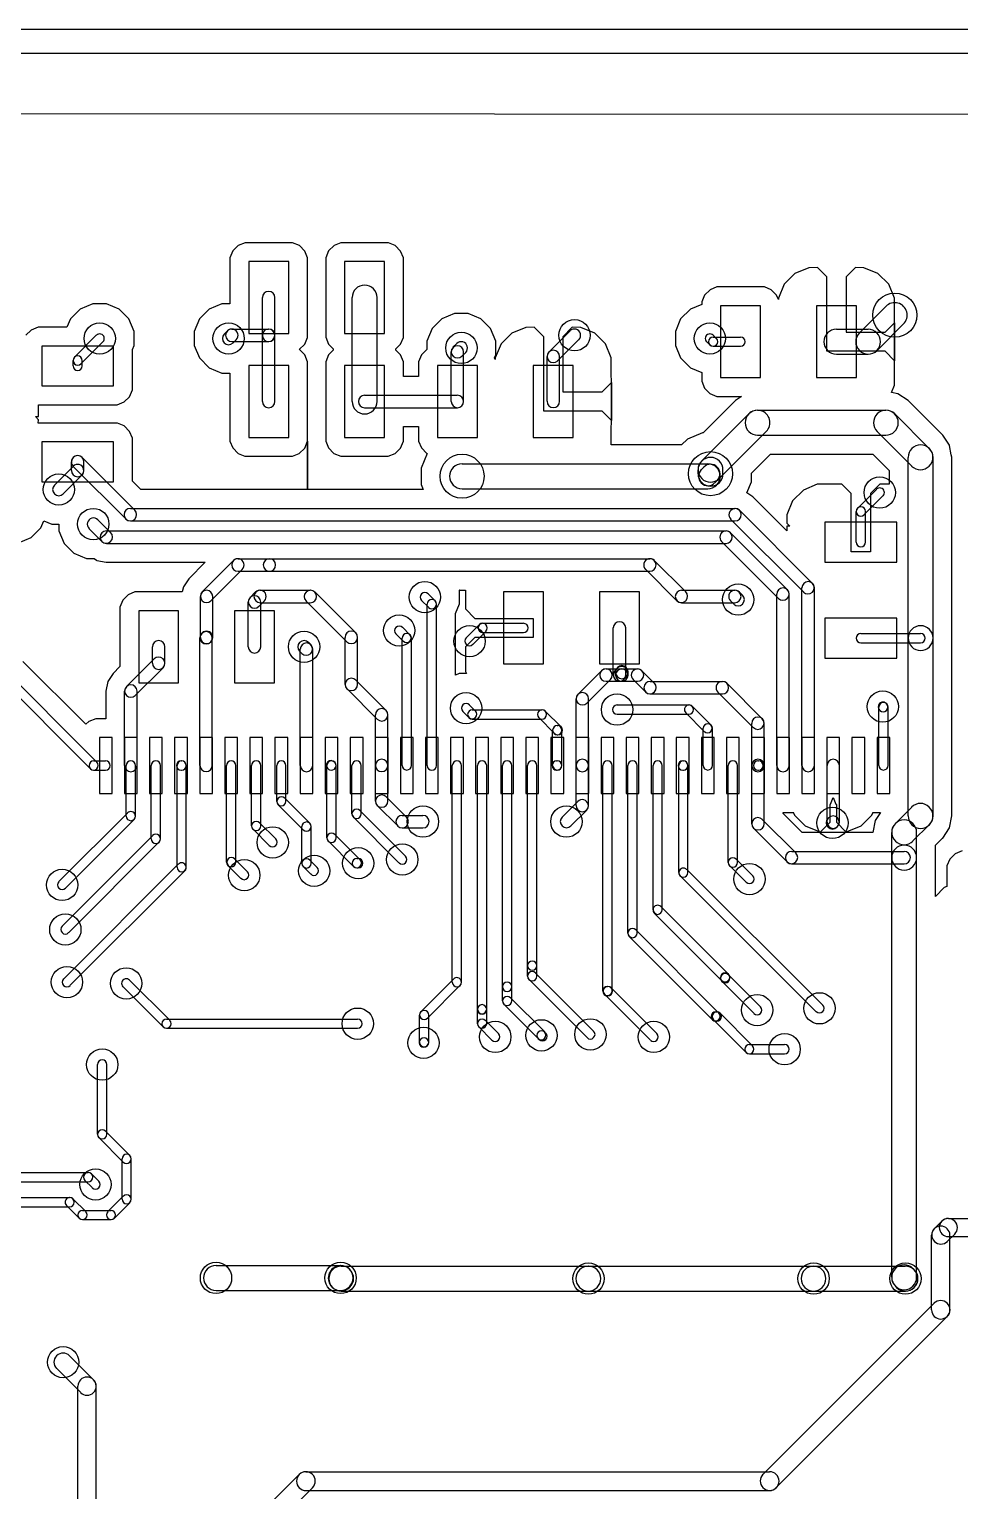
# Model space of a CAD drawing. Extents: x 32880 to 68030, y 27285 to 49782.
# Drawn here: x 51882 to 57706, y 40638 to 49782 of the extents above; entities that cross this region are included whole.
import ezdxf

# ---------------------------------------------------------------- set-up
doc = ezdxf.new("R2010")
doc.units = 0
doc.layers.add('BLACK', color=1, linetype='CONTINUOUS')

msp = doc.modelspace()

# ---------------------------------------------------------------- linework, layer by layer
at = {"layer": 'BLACK'}
for p, q in [((34455, 49782), (66455, 49782)), ((34455, 49632), (66455, 49632)), ((34737, 49265), (66216, 49246)), ((34737, 49265), (66216, 49246)), ((53156, 48395), (53138, 48352)), ((53156, 48395), (53138, 48352)), ((53190, 48428), (53156, 48395)), ((53190, 48428), (53156, 48395)), ((53233, 48446), (53190, 48428)), ((53233, 48446), (53190, 48428)), ((53483, 48446), (53233, 48446)), ((53483, 48446), (53233, 48446)), ((53530, 48446), (53483, 48446)), ((53530, 48446), (53483, 48446)), ((53573, 48428), (53530, 48446)), ((53573, 48428), (53530, 48446)), ((53606, 48394), (53573, 48428)), ((53606, 48394), (53573, 48428)), ((53624, 48351), (53606, 48394)), ((53624, 48351), (53606, 48394)), ((53756, 48395), (53738, 48352)), ((53756, 48395), (53738, 48352)), ((53790, 48428), (53756, 48395)), ((53790, 48428), (53756, 48395)), ((53833, 48446), (53790, 48428)), ((53833, 48446), (53790, 48428)), ((54083, 48446), (53833, 48446)), ((54083, 48446), (53833, 48446)), ((54130, 48446), (54083, 48446)), ((54130, 48446), (54083, 48446)), ((54173, 48428), (54130, 48446)), ((54173, 48428), (54130, 48446)), ((54206, 48394), (54173, 48428)), ((54206, 48394), (54173, 48428)), ((54224, 48351), (54206, 48394)), ((54224, 48351), (54206, 48394)), ((53138, 48352), (53138, 48305)), ((53138, 48352), (53138, 48305)), ((53138, 48305), (53138, 48063)), ((53138, 48305), (53138, 48063)), ((53506, 48328), (53256, 48328)), ((53256, 48328), (53256, 47878)), ((53506, 47878), (53506, 48328)), ((53624, 47901), (53624, 48351)), ((53624, 47901), (53624, 48351)), ((53738, 48352), (53738, 48305)), ((53738, 48352), (53738, 48305)), ((53738, 48305), (53738, 47855)), ((53738, 48305), (53738, 47855)), ((54106, 48328), (53856, 48328)), ((53856, 48328), (53856, 47878)), ((54106, 47878), (54106, 48328)), ((54224, 47901), (54224, 48351)), ((54224, 47901), (54224, 48351)), ((56762, 48290), (56674, 48254)), ((56762, 48290), (56674, 48254)), ((56815, 48291), (56762, 48290)), ((56815, 48291), (56762, 48290)), ((56874, 48232), (56815, 48291)), ((56874, 48232), (56815, 48291)), ((57053, 48291), (56994, 48232)), ((57053, 48291), (56994, 48232)), ((57106, 48290), (57053, 48291)), ((57106, 48290), (57053, 48291)), ((57194, 48254), (57106, 48290)), ((57194, 48254), (57106, 48290)), ((56674, 48254), (56607, 48187)), ((56674, 48254), (56607, 48187)), ((56874, 47927), (56874, 48232)), ((56874, 47927), (56874, 48232)), ((56994, 48232), (56994, 47887)), ((56994, 48232), (56994, 47887)), ((57261, 48187), (57194, 48254)), ((57261, 48187), (57194, 48254)), ((53342, 47867), (53342, 48103)), ((53420, 47867), (53420, 48103)), ((53903, 47453), (53903, 48103)), ((54059, 47453), (54059, 48103)), ((56109, 48119), (56091, 48076)), ((56109, 48119), (56091, 48076)), ((56143, 48152), (56109, 48119)), ((56143, 48152), (56109, 48119)), ((56186, 48170), (56143, 48152)), ((56186, 48170), (56143, 48152)), ((56436, 48170), (56186, 48170)), ((56436, 48170), (56186, 48170)), ((56483, 48170), (56436, 48170)), ((56483, 48170), (56436, 48170)), ((56526, 48152), (56483, 48170)), ((56526, 48152), (56483, 48170)), ((56559, 48118), (56526, 48152)), ((56559, 48118), (56526, 48152)), ((56571, 48090), (56559, 48118)), ((56571, 48090), (56559, 48118)), ((56607, 48187), (56571, 48100)), ((56607, 48187), (56571, 48100)), ((57297, 48100), (57261, 48187)), ((57297, 48100), (57261, 48187)), ((52201, 48030), (52140, 47969)), ((52201, 48030), (52140, 47969)), ((52280, 48063), (52201, 48030)), ((52280, 48063), (52201, 48030)), ((52366, 48063), (52280, 48063)), ((52366, 48063), (52280, 48063)), ((52445, 48030), (52366, 48063)), ((52445, 48030), (52366, 48063)), ((52506, 47969), (52445, 48030)), ((52506, 47969), (52445, 48030)), ((53008, 48030), (52947, 47969)), ((53008, 48030), (52947, 47969)), ((53087, 48063), (53008, 48030)), ((53087, 48063), (53008, 48030)), ((53138, 48063), (53087, 48063)), ((53138, 48063), (53087, 48063)), ((56020, 48030), (55959, 47969)), ((56020, 48030), (55959, 47969)), ((56091, 48060), (56020, 48030)), ((56091, 48060), (56020, 48030)), ((56091, 48076), (56091, 48060)), ((56091, 48076), (56091, 48060)), ((56209, 48052), (56209, 47602)), ((56459, 48052), (56209, 48052)), ((56459, 47602), (56459, 48052)), ((56571, 48100), (56571, 48090)), ((56571, 48100), (56571, 48090)), ((56809, 48052), (56809, 47602)), ((57059, 48052), (56809, 48052)), ((57059, 47602), (57059, 48052)), ((57078, 47882), (57244, 48048)), ((57297, 48005), (57297, 48100)), ((57297, 48005), (57297, 48100)), ((51937, 47918), (51894, 47900)), ((51937, 47918), (51894, 47900)), ((52118, 47918), (51937, 47918)), ((52118, 47918), (51937, 47918)), ((52140, 47969), (52118, 47918)), ((52140, 47969), (52118, 47918)), ((52539, 47890), (52506, 47969)), ((52539, 47890), (52506, 47969)), ((52947, 47969), (52914, 47890)), ((52947, 47969), (52914, 47890)), ((54465, 47971), (54404, 47910)), ((54465, 47971), (54404, 47910)), ((54544, 48004), (54465, 47971)), ((54544, 48004), (54465, 47971)), ((54630, 48004), (54544, 48004)), ((54630, 48004), (54544, 48004)), ((54709, 47971), (54630, 48004)), ((54709, 47971), (54630, 48004)), ((54770, 47910), (54709, 47971)), ((54770, 47910), (54709, 47971)), ((55959, 47969), (55926, 47890)), ((55959, 47969), (55926, 47890)), ((56874, 47887), (56874, 47927)), ((56874, 47887), (56874, 47927)), ((57188, 47772), (57354, 47938)), ((57239, 47887), (57298, 47946)), ((57239, 47887), (57298, 47946)), ((57298, 47946), (57297, 48005)), ((57298, 47946), (57297, 48005)), ((57298, 47708), (57298, 47946)), ((57298, 47946), (57298, 47708)), ((57298, 47708), (57298, 47946)), ((57298, 47946), (57298, 47708)), ((51894, 47900), (51860, 47867)), ((51894, 47900), (51860, 47867)), ((52165, 47730), (52302, 47867)), ((52206, 47689), (52343, 47826)), ((52539, 47804), (52539, 47890)), ((52539, 47804), (52539, 47890)), ((52914, 47890), (52914, 47804)), ((52914, 47890), (52914, 47804)), ((53103, 47875), (53122, 47894)), ((53150, 47906), (53380, 47906)), ((53150, 47828), (53380, 47828)), ((53158, 47820), (53177, 47839)), ((53256, 47878), (53506, 47878)), ((53342, 47453), (53342, 47867)), ((53420, 47453), (53420, 47867)), ((53606, 47811), (53624, 47854)), ((53606, 47811), (53624, 47854)), ((53624, 47854), (53624, 47901)), ((53624, 47854), (53624, 47901)), ((53738, 47855), (53756, 47812)), ((53738, 47855), (53756, 47812)), ((53856, 47878), (54106, 47878)), ((54206, 47811), (54224, 47854)), ((54206, 47811), (54224, 47854)), ((54224, 47854), (54224, 47901)), ((54224, 47854), (54224, 47901)), ((54404, 47910), (54371, 47831)), ((54404, 47910), (54371, 47831)), ((54371, 47831), (54371, 47778)), ((54371, 47831), (54371, 47778)), ((54803, 47831), (54770, 47910)), ((54803, 47831), (54770, 47910)), ((54803, 47745), (54803, 47831)), ((54803, 47745), (54803, 47831)), ((54902, 47880), (54835, 47813)), ((54902, 47880), (54835, 47813)), ((54990, 47916), (54902, 47880)), ((54990, 47916), (54902, 47880)), ((55043, 47917), (54990, 47916)), ((55043, 47917), (54990, 47916)), ((55102, 47858), (55043, 47917)), ((55102, 47858), (55043, 47917)), ((55102, 47553), (55102, 47858)), ((55102, 47553), (55102, 47858)), ((55134, 47762), (55267, 47895)), ((55189, 47707), (55322, 47840)), ((55281, 47917), (55222, 47858)), ((55281, 47917), (55222, 47858)), ((55222, 47858), (55222, 47513)), ((55222, 47858), (55222, 47513)), ((55334, 47916), (55281, 47917)), ((55334, 47916), (55281, 47917)), ((55422, 47880), (55334, 47916)), ((55422, 47880), (55334, 47916)), ((55489, 47813), (55422, 47880)), ((55489, 47813), (55422, 47880)), ((55926, 47890), (55926, 47804)), ((55926, 47890), (55926, 47804)), ((56141, 47807), (56122, 47826)), ((56162, 47856), (56334, 47856)), ((56182, 47848), (56163, 47867)), ((56874, 47767), (56874, 47887)), ((56874, 47767), (56874, 47887)), ((56934, 47905), (57132, 47905)), ((56994, 47887), (57239, 47887)), ((56994, 47887), (57239, 47887)), ((52410, 47800), (51960, 47800)), ((51960, 47800), (51960, 47550)), ((52410, 47550), (52410, 47800)), ((52528, 47778), (52539, 47804)), ((52528, 47778), (52539, 47804)), ((52528, 47573), (52528, 47778)), ((52528, 47573), (52528, 47778)), ((52914, 47804), (52947, 47725)), ((52914, 47804), (52947, 47725)), ((53572, 47779), (53606, 47811)), ((53572, 47779), (53606, 47811)), ((53573, 47778), (53572, 47779)), ((53573, 47778), (53572, 47779)), ((53606, 47744), (53573, 47778)), ((53606, 47744), (53573, 47778)), ((53624, 47701), (53606, 47744)), ((53624, 47701), (53606, 47744)), ((53756, 47745), (53738, 47702)), ((53756, 47745), (53738, 47702)), ((53756, 47812), (53785, 47783)), ((53756, 47812), (53785, 47783)), ((53785, 47774), (53756, 47745)), ((53785, 47774), (53756, 47745)), ((53785, 47783), (53785, 47774)), ((53785, 47783), (53785, 47774)), ((54177, 47783), (54206, 47811)), ((54177, 47783), (54206, 47811)), ((54177, 47774), (54177, 47783)), ((54177, 47774), (54177, 47783)), ((54206, 47744), (54177, 47774)), ((54206, 47744), (54177, 47774)), ((54224, 47701), (54206, 47744)), ((54224, 47701), (54206, 47744)), ((54337, 47745), (54319, 47702)), ((54337, 47745), (54319, 47702)), ((54371, 47778), (54337, 47745)), ((54371, 47778), (54337, 47745)), ((54523, 47453), (54523, 47763)), ((54534, 47792), (54558, 47816)), ((54590, 47736), (54614, 47760)), ((54601, 47453), (54601, 47763)), ((54794, 47726), (54803, 47745)), ((54794, 47726), (54803, 47745)), ((54835, 47813), (54799, 47726)), ((54835, 47813), (54799, 47726)), ((55525, 47726), (55489, 47813)), ((55525, 47726), (55489, 47813)), ((55926, 47804), (55959, 47725)), ((55926, 47804), (55959, 47725)), ((56162, 47798), (56334, 47798)), ((56994, 47767), (56874, 47767)), ((56994, 47767), (56874, 47767)), ((56934, 47749), (57132, 47749)), ((57034, 47767), (56994, 47767)), ((57034, 47767), (56994, 47767)), ((57239, 47767), (57034, 47767)), ((57239, 47767), (57034, 47767)), ((57298, 47708), (57239, 47767)), ((57298, 47708), (57239, 47767)), ((52156, 47675), (52156, 47709)), ((52214, 47675), (52214, 47709)), ((52947, 47725), (53008, 47664)), ((52947, 47725), (53008, 47664)), ((53008, 47664), (53087, 47631)), ((53008, 47664), (53087, 47631)), ((53506, 47678), (53256, 47678)), ((53256, 47678), (53256, 47228)), ((53506, 47228), (53506, 47678)), ((53624, 47251), (53624, 47701)), ((53624, 47251), (53624, 47701)), ((53738, 47702), (53738, 47655)), ((53738, 47702), (53738, 47655)), ((53738, 47655), (53738, 47205)), ((53738, 47655), (53738, 47205)), ((54106, 47678), (53856, 47678)), ((53856, 47678), (53856, 47228)), ((54106, 47228), (54106, 47678)), ((54224, 47610), (54224, 47701)), ((54224, 47610), (54224, 47701)), ((54319, 47702), (54319, 47655)), ((54319, 47702), (54319, 47655)), ((54319, 47655), (54319, 47610)), ((54319, 47655), (54319, 47610)), ((54437, 47678), (54437, 47228)), ((54687, 47678), (54437, 47678)), ((54687, 47228), (54687, 47678)), ((54799, 47716), (54794, 47726)), ((54799, 47716), (54794, 47726)), ((54799, 47726), (54799, 47716)), ((54799, 47726), (54799, 47716)), ((55037, 47678), (55037, 47228)), ((55287, 47678), (55037, 47678)), ((55123, 47454), (55123, 47734)), ((55201, 47454), (55201, 47734)), ((55287, 47228), (55287, 47678)), ((55525, 47631), (55525, 47726)), ((55525, 47631), (55525, 47726)), ((55959, 47725), (56020, 47664)), ((55959, 47725), (56020, 47664)), ((56020, 47664), (56091, 47635)), ((56020, 47664), (56091, 47635)), ((57297, 47649), (57298, 47708)), ((57297, 47649), (57298, 47708)), ((57297, 47554), (57297, 47649)), ((57297, 47554), (57297, 47649)), ((52528, 47526), (52528, 47573)), ((52528, 47526), (52528, 47573)), ((53087, 47631), (53138, 47631)), ((53087, 47631), (53138, 47631)), ((53138, 47631), (53138, 47205)), ((53138, 47631), (53138, 47205)), ((54319, 47610), (54224, 47610)), ((54319, 47610), (54224, 47610)), ((55102, 47513), (55102, 47553)), ((55102, 47513), (55102, 47553)), ((55467, 47513), (55526, 47572)), ((55467, 47513), (55526, 47572)), ((55526, 47572), (55525, 47631)), ((55526, 47572), (55525, 47631)), ((55526, 47334), (55526, 47572)), ((55526, 47572), (55526, 47334)), ((55526, 47334), (55526, 47572)), ((55526, 47572), (55526, 47334)), ((56091, 47635), (56091, 47579)), ((56091, 47635), (56091, 47579)), ((56091, 47579), (56109, 47536)), ((56091, 47579), (56109, 47536)), ((56209, 47602), (56459, 47602)), ((56809, 47602), (57059, 47602)), ((57278, 47510), (57297, 47554)), ((57278, 47510), (57297, 47554)), ((51960, 47550), (52410, 47550)), ((52476, 47450), (52510, 47483)), ((52476, 47450), (52510, 47483)), ((52510, 47483), (52528, 47526)), ((52510, 47483), (52528, 47526)), ((53981, 47492), (54561, 47492)), ((55102, 47393), (55102, 47513)), ((55102, 47393), (55102, 47513)), ((55222, 47513), (55467, 47513)), ((55222, 47513), (55467, 47513)), ((56109, 47536), (56142, 47502)), ((56109, 47536), (56142, 47502)), ((56142, 47502), (56185, 47484)), ((56142, 47502), (56185, 47484)), ((56185, 47484), (56232, 47484)), ((56185, 47484), (56232, 47484)), ((56232, 47484), (56340, 47484)), ((56232, 47484), (56340, 47484)), ((56340, 47484), (56302, 47459)), ((56340, 47484), (56302, 47459)), ((57319, 47501), (57278, 47510)), ((57319, 47501), (57278, 47510)), ((57383, 47459), (57319, 47501)), ((57383, 47459), (57319, 47501)), ((51940, 47358), (51940, 47432)), ((51940, 47432), (51983, 47432)), ((51940, 47358), (51940, 47432)), ((51940, 47432), (51983, 47432)), ((51983, 47432), (52433, 47432)), ((51983, 47432), (52433, 47432)), ((52433, 47432), (52476, 47450)), ((52433, 47432), (52476, 47450)), ((53981, 47414), (54561, 47414)), ((55222, 47393), (55102, 47393)), ((55222, 47393), (55102, 47393)), ((55262, 47393), (55222, 47393)), ((55262, 47393), (55222, 47393)), ((55467, 47393), (55262, 47393)), ((55467, 47393), (55262, 47393)), ((55526, 47334), (55467, 47393)), ((55526, 47334), (55467, 47393)), ((56091, 47081), (56385, 47375)), ((56300, 47457), (56100, 47257)), ((56300, 47457), (56100, 47257)), ((56302, 47459), (56300, 47457)), ((56302, 47459), (56300, 47457)), ((56441, 47398), (57243, 47398)), ((57299, 47375), (57515, 47159)), ((57597, 47244), (57383, 47459)), ((57597, 47244), (57383, 47459)), ((51940, 47339), (51921, 47358)), ((51921, 47358), (51940, 47358)), ((51940, 47339), (51921, 47358)), ((51921, 47358), (51940, 47358)), ((51939, 47318), (51940, 47339)), ((51939, 47318), (51940, 47339)), ((52387, 47318), (51939, 47318)), ((52387, 47318), (51939, 47318)), ((52434, 47318), (52387, 47318)), ((52434, 47318), (52387, 47318)), ((52477, 47300), (52434, 47318)), ((52477, 47300), (52434, 47318)), ((52510, 47266), (52477, 47300)), ((52510, 47266), (52477, 47300)), ((54224, 47251), (54224, 47296)), ((54224, 47296), (54319, 47296)), ((54224, 47251), (54224, 47296)), ((54224, 47296), (54319, 47296)), ((54319, 47296), (54319, 47205)), ((54319, 47296), (54319, 47205)), ((55525, 47275), (55526, 47334)), ((55525, 47275), (55526, 47334)), ((52410, 47200), (51960, 47200)), ((51960, 47200), (51960, 46950)), ((52410, 46950), (52410, 47200)), ((52528, 47223), (52510, 47266)), ((52528, 47223), (52510, 47266)), ((52528, 46973), (52528, 47223)), ((52528, 46973), (52528, 47223)), ((53138, 47205), (53156, 47162)), ((53138, 47205), (53156, 47162)), ((53256, 47228), (53506, 47228)), ((53606, 47161), (53624, 47204)), ((53606, 47161), (53624, 47204)), ((53624, 47204), (53624, 47251)), ((53624, 47204), (53624, 47251)), ((53624, 46902), (53624, 47204)), ((53624, 47204), (53624, 46902)), ((53624, 46902), (53624, 47204)), ((53624, 47204), (53624, 46902)), ((53738, 47205), (53756, 47162)), ((53738, 47205), (53756, 47162)), ((53856, 47228), (54106, 47228)), ((54206, 47161), (54224, 47204)), ((54206, 47161), (54224, 47204)), ((54224, 47204), (54224, 47251)), ((54224, 47204), (54224, 47251)), ((54319, 47205), (54337, 47162)), ((54319, 47205), (54337, 47162)), ((54437, 47228), (54687, 47228)), ((55037, 47228), (55287, 47228)), ((55525, 47181), (55525, 47275)), ((55525, 47181), (55525, 47275)), ((56001, 47218), (55964, 47181)), ((56001, 47218), (55964, 47181)), ((56095, 47257), (56001, 47218)), ((56095, 47257), (56001, 47218)), ((56100, 47257), (56095, 47257)), ((56100, 47257), (56095, 47257)), ((56201, 46971), (56495, 47265)), ((56441, 47242), (57243, 47242)), ((57189, 47265), (57405, 47049)), ((57600, 47242), (57597, 47244)), ((57600, 47242), (57597, 47244)), ((57641, 47179), (57600, 47242)), ((57641, 47179), (57600, 47242)), ((52542, 46773), (52213, 47102)), ((53156, 47162), (53189, 47128)), ((53156, 47162), (53189, 47128)), ((53189, 47128), (53232, 47110)), ((53189, 47128), (53232, 47110)), ((53232, 47110), (53279, 47110)), ((53232, 47110), (53279, 47110)), ((53279, 47110), (53529, 47110)), ((53279, 47110), (53529, 47110)), ((53529, 47110), (53572, 47128)), ((53529, 47110), (53572, 47128)), ((53572, 47128), (53606, 47161)), ((53572, 47128), (53606, 47161)), ((53756, 47162), (53789, 47128)), ((53756, 47162), (53789, 47128)), ((53789, 47128), (53832, 47110)), ((53789, 47128), (53832, 47110)), ((53832, 47110), (53879, 47110)), ((53832, 47110), (53879, 47110)), ((53879, 47110), (54129, 47110)), ((53879, 47110), (54129, 47110)), ((54129, 47110), (54172, 47128)), ((54129, 47110), (54172, 47128)), ((54172, 47128), (54206, 47161)), ((54172, 47128), (54206, 47161)), ((54372, 47127), (54335, 47036)), ((54372, 47127), (54335, 47036)), ((54337, 47162), (54370, 47128)), ((54337, 47162), (54370, 47128)), ((54370, 47128), (54372, 47127)), ((54370, 47128), (54372, 47127)), ((55964, 47181), (55525, 47181)), ((55964, 47181), (55525, 47181)), ((56402, 47004), (56522, 47124)), ((56402, 47004), (56522, 47124)), ((56522, 47124), (57162, 47124)), ((56522, 47124), (57162, 47124)), ((57162, 47124), (57265, 47022)), ((57162, 47124), (57265, 47022)), ((57383, 45973), (57383, 47103)), ((57539, 45973), (57539, 47103)), ((57642, 47178), (57641, 47179)), ((57642, 47178), (57641, 47179)), ((57653, 47119), (57642, 47178)), ((57653, 47119), (57642, 47178)), ((57657, 47104), (57653, 47119)), ((57657, 47104), (57653, 47119)), ((57657, 47103), (57656, 47104)), ((57656, 47104), (57657, 47104)), ((57657, 47103), (57656, 47104)), ((57656, 47104), (57657, 47104)), ((57657, 45972), (57657, 47103)), ((57657, 45972), (57657, 47103)), ((52040, 46930), (52157, 47047)), ((52146, 47021), (52146, 47075)), ((52487, 46718), (52158, 47047)), ((52224, 47021), (52224, 47075)), ((54335, 47036), (54335, 46934)), ((54335, 47036), (54335, 46934)), ((54591, 47063), (56129, 47063)), ((56068, 47001), (56068, 47025)), ((56104, 47042), (56089, 47027)), ((56224, 47001), (56224, 47025)), ((56402, 46950), (56402, 47004)), ((56402, 46950), (56402, 47004)), ((57265, 47022), (57265, 46935)), ((57265, 47022), (57265, 46935)), ((51960, 46950), (52410, 46950)), ((52095, 46875), (52212, 46992)), ((52528, 46955), (52528, 46973)), ((52528, 46955), (52528, 46973)), ((52539, 46944), (52528, 46955)), ((52539, 46944), (52528, 46955)), ((52580, 46902), (52539, 46944)), ((52580, 46902), (52539, 46944)), ((54335, 46934), (54348, 46902)), ((54335, 46934), (54348, 46902)), ((56187, 46959), (56172, 46944)), ((56373, 46881), (56402, 46950)), ((56373, 46881), (56402, 46950)), ((56814, 46935), (56727, 46899)), ((56814, 46935), (56727, 46899)), ((56909, 46935), (56814, 46935)), ((56909, 46935), (56814, 46935)), ((56968, 46936), (56909, 46935)), ((56968, 46936), (56909, 46935)), ((57027, 46877), (56968, 46936)), ((57027, 46877), (56968, 46936)), ((57206, 46936), (57147, 46877)), ((57206, 46936), (57147, 46877)), ((57265, 46935), (57206, 46936)), ((57265, 46935), (57206, 46936)), ((53624, 46902), (52580, 46902)), ((53624, 46902), (52580, 46902)), ((54348, 46902), (53624, 46902)), ((54348, 46902), (53624, 46902)), ((54591, 46907), (56129, 46907)), ((56410, 46856), (56373, 46881)), ((56410, 46856), (56373, 46881)), ((56623, 46643), (56410, 46856)), ((56623, 46643), (56410, 46856)), ((56660, 46832), (56624, 46744)), ((56660, 46832), (56624, 46744)), ((56727, 46899), (56660, 46832)), ((56727, 46899), (56660, 46832)), ((57027, 46672), (57027, 46877)), ((57027, 46672), (57027, 46877)), ((57067, 46786), (57184, 46903)), ((57108, 46745), (57225, 46862)), ((57147, 46877), (57147, 46672)), ((57147, 46877), (57147, 46672)), ((52515, 46784), (56299, 46784)), ((56784, 46315), (56327, 46772)), ((56624, 46744), (56623, 46691)), ((56624, 46744), (56623, 46691)), ((57058, 46573), (57058, 46765)), ((57116, 46573), (57116, 46765)), ((51894, 46601), (51955, 46662)), ((51894, 46601), (51955, 46662)), ((51955, 46662), (51973, 46707)), ((51955, 46662), (51973, 46707)), ((51973, 46707), (52024, 46686)), ((51973, 46707), (52024, 46686)), ((52024, 46686), (52067, 46686)), ((52024, 46686), (52067, 46686)), ((52067, 46686), (52067, 46643)), ((52067, 46686), (52067, 46643)), ((52067, 46643), (52100, 46564)), ((52067, 46643), (52100, 46564)), ((52337, 46577), (52256, 46658)), ((52392, 46632), (52311, 46713)), ((52365, 46643), (56243, 46643)), ((52515, 46706), (56299, 46706)), ((56729, 46260), (56272, 46717)), ((56623, 46691), (56642, 46672)), ((56623, 46691), (56642, 46672)), ((56642, 46672), (56623, 46672)), ((56623, 46672), (56623, 46643)), ((56642, 46672), (56623, 46672)), ((56623, 46672), (56623, 46643)), ((57312, 46697), (56862, 46697)), ((56862, 46697), (56862, 46447)), ((57027, 46632), (57027, 46672)), ((57027, 46632), (57027, 46672)), ((57147, 46672), (57147, 46632)), ((57147, 46672), (57147, 46632)), ((57312, 46447), (57312, 46697)), ((51815, 46568), (51894, 46601)), ((51815, 46568), (51894, 46601)), ((52100, 46564), (52161, 46503)), ((52100, 46564), (52161, 46503)), ((52365, 46565), (56243, 46565)), ((56572, 46220), (56215, 46577)), ((56627, 46275), (56270, 46632)), ((57027, 46512), (57027, 46632)), ((57027, 46512), (57027, 46632)), ((57147, 46632), (57147, 46512)), ((57147, 46632), (57147, 46512)), ((52161, 46503), (52240, 46470)), ((52161, 46503), (52240, 46470)), ((52240, 46470), (52288, 46470)), ((52240, 46470), (52288, 46470)), ((52288, 46470), (52289, 46470)), ((52288, 46470), (52289, 46470)), ((52289, 46470), (52304, 46460)), ((52289, 46470), (52304, 46460)), ((52304, 46460), (52305, 46459)), ((52304, 46460), (52305, 46459)), ((52305, 46459), (52364, 46448)), ((52305, 46459), (52364, 46448)), ((52964, 46261), (53161, 46458)), ((53189, 46469), (53385, 46469)), ((53386, 46469), (55766, 46469)), ((55991, 46261), (55794, 46458)), ((57147, 46512), (57027, 46512)), ((57147, 46512), (57027, 46512)), ((52364, 46448), (52365, 46447)), ((52364, 46448), (52365, 46447)), ((52365, 46447), (52984, 46447)), ((52365, 46447), (52984, 46447)), ((52984, 46447), (52881, 46344)), ((52984, 46447), (52881, 46344)), ((53019, 46206), (53216, 46403)), ((53189, 46391), (53385, 46391)), ((53386, 46391), (55766, 46391)), ((55936, 46206), (55739, 46403)), ((56862, 46447), (57312, 46447)), ((52847, 46293), (52840, 46261)), ((52847, 46293), (52840, 46261)), ((52881, 46344), (52847, 46293)), ((52881, 46344), (52847, 46293)), ((53327, 46272), (53641, 46272)), ((54574, 46272), (54573, 46273)), ((54573, 46273), (54613, 46273)), ((54574, 46272), (54573, 46273)), ((54573, 46273), (54613, 46273)), ((54574, 46186), (54574, 46272)), ((54574, 46186), (54574, 46272)), ((54613, 46273), (54613, 46214)), ((54613, 46273), (54613, 46214)), ((55964, 46272), (56298, 46272)), ((56718, 45175), (56718, 46287)), ((56796, 45175), (56796, 46287)), ((52467, 46210), (52449, 46167)), ((52467, 46210), (52449, 46167)), ((52501, 46243), (52467, 46210)), ((52501, 46243), (52467, 46210)), ((52544, 46261), (52501, 46243)), ((52544, 46261), (52501, 46243)), ((52794, 46261), (52544, 46261)), ((52794, 46261), (52544, 46261)), ((52840, 46261), (52794, 46261)), ((52840, 46261), (52794, 46261)), ((52953, 45977), (52953, 46233)), ((53031, 45977), (53031, 46233)), ((53253, 45918), (53253, 46198)), ((53264, 46227), (53298, 46261)), ((53320, 46171), (53354, 46205)), ((53327, 46194), (53641, 46194)), ((53331, 45918), (53331, 46198)), ((53614, 46205), (53870, 45949)), ((53670, 46261), (53926, 46005)), ((54338, 46208), (54381, 46165)), ((54373, 45175), (54373, 46185)), ((54379, 46249), (54422, 46206)), ((54431, 45175), (54431, 46185)), ((54549, 46127), (54574, 46186)), ((54549, 46127), (54574, 46186)), ((54613, 46214), (54612, 46155)), ((54613, 46214), (54612, 46155)), ((55101, 46261), (54851, 46261)), ((54851, 46261), (54851, 45811)), ((55101, 45811), (55101, 46261)), ((55701, 46261), (55451, 46261)), ((55451, 46261), (55451, 45811)), ((55701, 45811), (55701, 46261)), ((55964, 46194), (56298, 46194)), ((56291, 46186), (56272, 46205)), ((56346, 46241), (56327, 46260)), ((56561, 45175), (56561, 46247)), ((56639, 45175), (56639, 46247)), ((52449, 46167), (52449, 46120)), ((52449, 46167), (52449, 46120)), ((52449, 46120), (52449, 45794)), ((52449, 46120), (52449, 45794)), ((52567, 46143), (52567, 45693)), ((52817, 46143), (52567, 46143)), ((52817, 45693), (52817, 46143)), ((53167, 46143), (53167, 45693)), ((53417, 46143), (53167, 46143)), ((53417, 45693), (53417, 46143)), ((54549, 45740), (54549, 46127)), ((54549, 45740), (54549, 46127)), ((54612, 46155), (54671, 46096)), ((54612, 46155), (54671, 46096)), ((54671, 46096), (54876, 46096)), ((54671, 46096), (54876, 46096)), ((54876, 46096), (54916, 46096)), ((54876, 46096), (54916, 46096)), ((54916, 46096), (55036, 46096)), ((54916, 46096), (55036, 46096)), ((55036, 46096), (55036, 45976)), ((55036, 46096), (55036, 45976)), ((57312, 46097), (56862, 46097)), ((56862, 46097), (56862, 45847)), ((57312, 45847), (57312, 46097)), ((52961, 46002), (52964, 46005)), ((54177, 45999), (54224, 45952)), ((54218, 46040), (54265, 45993)), ((54700, 46057), (54617, 45974)), ((54741, 46016), (54658, 45933)), ((54721, 46065), (54975, 46065)), ((54721, 46007), (54975, 46007)), ((55537, 45742), (55537, 46036)), ((55615, 45742), (55615, 46036)), ((57087, 46001), (57461, 46001)), ((52653, 45816), (52653, 45918)), ((52731, 45816), (52731, 45918)), ((52950, 45176), (52950, 45974)), ((53016, 45947), (53019, 45950)), ((53028, 45176), (53028, 45974)), ((53630, 45946), (53644, 45932)), ((53859, 45683), (53859, 45977)), ((53937, 45683), (53937, 45977)), ((54216, 45176), (54216, 45972)), ((54274, 45176), (54274, 45972)), ((54671, 45976), (54612, 45917)), ((54671, 45976), (54612, 45917)), ((54612, 45917), (54613, 45858)), ((54612, 45917), (54613, 45858)), ((54876, 45976), (54671, 45976)), ((54876, 45976), (54671, 45976)), ((54916, 45976), (54876, 45976)), ((54916, 45976), (54876, 45976)), ((55036, 45976), (54916, 45976)), ((55036, 45976), (54916, 45976)), ((57087, 45943), (57461, 45943)), ((57383, 44860), (57383, 45972)), ((57539, 44860), (57539, 45972)), ((57657, 44860), (57657, 45972)), ((57657, 44860), (57657, 45972)), ((52305, 45197), (51648, 45854)), ((52236, 45433), (51843, 45826)), ((52236, 45433), (51843, 45826)), ((52664, 45843), (52490, 45669)), ((53574, 45890), (53588, 45876)), ((53578, 45175), (53578, 45903)), ((53656, 45175), (53656, 45903)), ((54613, 45858), (54613, 45763)), ((54613, 45858), (54613, 45763)), ((56862, 45847), (57312, 45847)), ((52264, 45156), (51607, 45813)), ((52407, 45752), (52373, 45701)), ((52407, 45752), (52373, 45701)), ((52449, 45794), (52407, 45752)), ((52449, 45794), (52407, 45752)), ((52720, 45787), (52546, 45613)), ((54573, 45750), (54549, 45740)), ((54573, 45750), (54549, 45740)), ((54618, 45750), (54573, 45750)), ((54618, 45750), (54573, 45750)), ((54613, 45763), (54618, 45750)), ((54613, 45763), (54618, 45750)), ((54851, 45811), (55101, 45811)), ((55464, 45768), (55317, 45621)), ((55451, 45811), (55701, 45811)), ((55492, 45780), (55590, 45780)), ((55548, 45770), (55562, 45784)), ((55552, 45741), (55552, 45761)), ((55552, 45757), (55552, 45761)), ((55591, 45780), (55689, 45780)), ((55604, 45714), (55618, 45728)), ((55630, 45741), (55630, 45761)), ((55630, 45757), (55630, 45761)), ((55794, 45691), (55717, 45768)), ((52373, 45701), (52361, 45641)), ((52373, 45701), (52361, 45641)), ((52361, 45641), (52361, 45468)), ((52361, 45641), (52361, 45468)), ((52479, 45175), (52479, 45641)), ((52557, 45175), (52557, 45641)), ((52567, 45693), (52817, 45693)), ((53167, 45693), (53417, 45693)), ((53871, 45654), (54060, 45465)), ((53926, 45709), (54115, 45520)), ((55519, 45713), (55372, 45566)), ((55492, 45702), (55590, 45702)), ((55591, 45702), (55689, 45702)), ((55739, 45636), (55662, 45713)), ((55768, 45701), (56220, 45701)), ((56414, 45412), (56192, 45634)), ((56470, 45468), (56248, 45690)), ((54636, 45555), (54675, 45516)), ((55305, 45175), (55305, 45593)), ((55383, 45175), (55383, 45593)), ((55561, 45554), (56011, 45554)), ((55768, 45623), (56220, 45623)), ((56148, 45430), (56033, 45545)), ((57199, 45176), (57199, 45540)), ((57248, 45561), (57245, 45564)), ((57257, 45176), (57257, 45540)), ((52255, 45450), (52236, 45433)), ((52255, 45450), (52236, 45433)), ((52298, 45468), (52255, 45450)), ((52298, 45468), (52255, 45450)), ((52361, 45468), (52298, 45468)), ((52361, 45468), (52298, 45468)), ((54049, 45176), (54049, 45492)), ((54127, 45176), (54127, 45492)), ((54595, 45514), (54634, 45475)), ((54655, 45524), (55091, 45524)), ((54655, 45466), (55091, 45466)), ((55071, 45475), (55170, 45376)), ((55112, 45516), (55211, 45417)), ((55561, 45496), (56011, 45496)), ((56107, 45389), (55992, 45504)), ((57207, 45520), (57204, 45523)), ((55158, 45176), (55158, 45396)), ((55187, 45425), (55191, 45425)), ((55187, 45367), (55191, 45367)), ((55216, 45176), (55216, 45396)), ((56100, 45176), (56100, 45408)), ((56158, 45176), (56158, 45408)), ((56404, 45175), (56404, 45439)), ((56482, 45175), (56482, 45439)), ((52401, 45350), (52321, 45350)), ((52321, 45350), (52321, 45000)), ((52401, 45000), (52401, 45350)), ((52558, 45350), (52478, 45350)), ((52478, 45350), (52478, 45000)), ((52558, 45000), (52558, 45350)), ((52715, 45350), (52635, 45350)), ((52635, 45350), (52635, 45000)), ((52715, 45000), (52715, 45350)), ((52872, 45350), (52792, 45350)), ((52792, 45350), (52792, 45000)), ((52872, 45000), (52872, 45350)), ((53029, 45350), (52949, 45350)), ((52949, 45350), (52949, 45000)), ((53029, 45000), (53029, 45350)), ((53186, 45350), (53106, 45350)), ((53106, 45350), (53106, 45000)), ((53186, 45000), (53186, 45350)), ((53343, 45350), (53263, 45350)), ((53263, 45350), (53263, 45000)), ((53343, 45000), (53343, 45350)), ((53500, 45350), (53420, 45350)), ((53420, 45350), (53420, 45000)), ((53500, 45000), (53500, 45350)), ((53657, 45350), (53577, 45350)), ((53577, 45350), (53577, 45000)), ((53657, 45000), (53657, 45350)), ((53814, 45350), (53734, 45350)), ((53734, 45350), (53734, 45000)), ((53814, 45000), (53814, 45350)), ((53971, 45350), (53891, 45350)), ((53891, 45350), (53891, 45000)), ((53971, 45000), (53971, 45350)), ((54128, 45350), (54048, 45350)), ((54048, 45350), (54048, 45000)), ((54128, 45000), (54128, 45350)), ((54285, 45350), (54205, 45350)), ((54205, 45350), (54205, 45000)), ((54285, 45000), (54285, 45350)), ((54442, 45350), (54362, 45350)), ((54362, 45350), (54362, 45000)), ((54442, 45000), (54442, 45350)), ((54599, 45350), (54519, 45350)), ((54519, 45350), (54519, 45000)), ((54599, 45000), (54599, 45350)), ((54756, 45350), (54676, 45350)), ((54676, 45350), (54676, 45000)), ((54756, 45000), (54756, 45350)), ((54913, 45350), (54833, 45350)), ((54833, 45350), (54833, 45000)), ((54913, 45000), (54913, 45350)), ((55070, 45350), (54990, 45350)), ((54990, 45350), (54990, 45000)), ((55070, 45000), (55070, 45350)), ((55227, 45350), (55147, 45350)), ((55147, 45350), (55147, 45000)), ((55227, 45000), (55227, 45350)), ((55384, 45350), (55304, 45350)), ((55304, 45350), (55304, 45000)), ((55384, 45000), (55384, 45350)), ((55541, 45350), (55461, 45350)), ((55461, 45350), (55461, 45000)), ((55541, 45000), (55541, 45350)), ((55698, 45350), (55618, 45350)), ((55618, 45350), (55618, 45000)), ((55698, 45000), (55698, 45350)), ((55855, 45350), (55775, 45350)), ((55775, 45350), (55775, 45000)), ((55855, 45000), (55855, 45350)), ((56012, 45350), (55932, 45350)), ((55932, 45350), (55932, 45000)), ((56012, 45000), (56012, 45350)), ((56169, 45350), (56089, 45350)), ((56089, 45350), (56089, 45000)), ((56169, 45000), (56169, 45350)), ((56326, 45350), (56246, 45350)), ((56246, 45350), (56246, 45000)), ((56326, 45000), (56326, 45350)), ((56483, 45350), (56403, 45350)), ((56403, 45350), (56403, 45000)), ((56483, 45000), (56483, 45350)), ((56640, 45350), (56560, 45350)), ((56560, 45350), (56560, 45000)), ((56640, 45000), (56640, 45350)), ((56797, 45350), (56717, 45350)), ((56717, 45350), (56717, 45000)), ((56797, 45000), (56797, 45350)), ((56954, 45350), (56874, 45350)), ((56874, 45350), (56874, 45000)), ((56954, 45000), (56954, 45350)), ((57111, 45350), (57031, 45350)), ((57031, 45350), (57031, 45000)), ((57111, 45000), (57111, 45350)), ((57268, 45350), (57188, 45350)), ((57188, 45350), (57188, 45000)), ((57268, 45000), (57268, 45350)), ((52286, 45204), (52360, 45204)), ((52489, 44859), (52489, 45175)), ((52547, 44859), (52547, 45175)), ((52646, 44717), (52646, 45175)), ((52704, 44717), (52704, 45175)), ((52807, 44539), (52807, 45175)), ((52832, 45204), (52836, 45204)), ((52865, 44539), (52865, 45175)), ((53117, 44571), (53117, 45175)), ((53175, 44571), (53175, 45175)), ((53274, 44797), (53274, 45175)), ((53332, 44797), (53332, 45175)), ((53431, 44951), (53431, 45175)), ((53489, 44951), (53489, 45175)), ((53745, 44723), (53745, 45175)), ((53783, 45203), (53787, 45201)), ((53803, 44723), (53803, 45175)), ((53902, 44873), (53902, 45175)), ((53960, 44873), (53960, 45175)), ((54049, 44953), (54049, 45175)), ((54127, 44953), (54127, 45175)), ((54530, 43819), (54530, 45175)), ((54588, 43819), (54588, 45175)), ((54687, 43651), (54687, 45175)), ((54745, 43651), (54745, 45175)), ((54844, 43791), (54844, 45175)), ((54902, 43791), (54902, 45175)), ((55001, 43923), (55001, 45175)), ((55059, 43923), (55059, 45175)), ((55183, 45204), (55187, 45204)), ((55305, 44925), (55305, 45175)), ((55383, 44925), (55383, 45175)), ((55472, 43765), (55472, 45175)), ((55530, 43765), (55530, 45175)), ((55629, 44127), (55629, 45175)), ((55687, 44127), (55687, 45175)), ((55786, 44273), (55786, 45175)), ((55844, 44273), (55844, 45175)), ((55947, 44505), (55947, 45175)), ((55972, 45204), (55976, 45204)), ((56005, 44505), (56005, 45175)), ((56257, 44569), (56257, 45175)), ((56315, 44569), (56315, 45175)), ((56404, 44811), (56404, 45175)), ((56443, 45204), (56447, 45204)), ((56482, 44811), (56482, 45175)), ((56875, 44821), (56875, 45175)), ((56953, 44821), (56953, 45175)), ((52286, 45146), (52360, 45146)), ((52832, 45146), (52836, 45146)), ((53757, 45151), (53761, 45149)), ((55183, 45146), (55187, 45146)), ((55972, 45146), (55976, 45146)), ((56443, 45146), (56447, 45146)), ((52321, 45000), (52401, 45000)), ((52478, 45000), (52558, 45000)), ((52635, 45000), (52715, 45000)), ((52792, 45000), (52872, 45000)), ((52949, 45000), (53029, 45000)), ((53106, 45000), (53186, 45000)), ((53263, 45000), (53343, 45000)), ((53420, 45000), (53500, 45000)), ((53577, 45000), (53657, 45000)), ((53734, 45000), (53814, 45000)), ((53891, 45000), (53971, 45000)), ((54048, 45000), (54128, 45000)), ((54205, 45000), (54285, 45000)), ((54362, 45000), (54442, 45000)), ((54519, 45000), (54599, 45000)), ((54676, 45000), (54756, 45000)), ((54833, 45000), (54913, 45000)), ((54990, 45000), (55070, 45000)), ((55147, 45000), (55227, 45000)), ((55304, 45000), (55384, 45000)), ((55461, 45000), (55541, 45000)), ((55618, 45000), (55698, 45000)), ((55775, 45000), (55855, 45000)), ((55932, 45000), (56012, 45000)), ((56089, 45000), (56169, 45000)), ((56246, 45000), (56326, 45000)), ((56403, 45000), (56483, 45000)), ((56560, 45000), (56640, 45000)), ((56717, 45000), (56797, 45000)), ((56874, 45000), (56954, 45000)), ((57031, 45000), (57111, 45000)), ((57188, 45000), (57268, 45000)), ((53440, 44930), (53597, 44773)), ((53481, 44971), (53638, 44814)), ((54061, 44924), (54188, 44797)), ((54116, 44979), (54243, 44852)), ((55217, 44852), (55316, 44951)), ((56894, 44931), (56897, 44933)), ((56894, 44931), (56897, 44933)), ((56894, 44820), (56894, 44931)), ((56894, 44820), (56894, 44931)), ((56897, 44933), (56914, 44975)), ((56897, 44933), (56914, 44975)), ((56914, 44975), (56931, 44934)), ((56914, 44975), (56931, 44934)), ((56931, 44934), (56934, 44931)), ((56931, 44934), (56934, 44931)), ((56934, 44931), (56934, 44820)), ((56934, 44931), (56934, 44820)), ((57405, 44915), (57303, 44813)), ((52068, 44449), (52497, 44878)), ((52109, 44408), (52538, 44837)), ((53324, 44817), (53425, 44716)), ((53911, 44852), (54196, 44567)), ((53952, 44893), (54237, 44608)), ((54216, 44863), (54346, 44863)), ((55272, 44797), (55371, 44896)), ((56470, 44838), (56681, 44627)), ((56600, 44875), (56600, 44882)), ((56600, 44882), (56663, 44882)), ((56600, 44875), (56600, 44882)), ((56600, 44882), (56663, 44882)), ((56719, 44756), (56600, 44875)), ((56719, 44756), (56600, 44875)), ((56663, 44882), (56664, 44883)), ((56663, 44882), (56664, 44883)), ((56664, 44883), (56672, 44865)), ((56664, 44883), (56672, 44865)), ((56672, 44865), (56739, 44798)), ((56672, 44865), (56739, 44798)), ((56835, 44761), (56894, 44820)), ((56835, 44761), (56894, 44820)), ((56886, 44849), (56881, 44844)), ((56934, 44820), (56993, 44761)), ((56934, 44820), (56993, 44761)), ((57089, 44798), (57156, 44865)), ((57089, 44798), (57156, 44865)), ((57156, 44865), (57163, 44883)), ((57156, 44865), (57163, 44883)), ((57177, 44832), (57161, 44757)), ((57177, 44832), (57161, 44757)), ((57163, 44883), (57164, 44882)), ((57163, 44883), (57164, 44882)), ((57164, 44882), (57209, 44882)), ((57164, 44882), (57209, 44882)), ((57209, 44882), (57177, 44832)), ((57209, 44882), (57177, 44832)), ((57642, 44785), (57657, 44860)), ((57642, 44785), (57657, 44860)), ((52653, 44736), (52088, 44171)), ((53283, 44776), (53384, 44675)), ((53589, 44563), (53589, 44793)), ((53647, 44563), (53647, 44793)), ((53794, 44744), (53953, 44585)), ((54216, 44785), (54346, 44785)), ((56415, 44783), (56626, 44572)), ((57161, 44756), (56719, 44756)), ((57161, 44756), (56719, 44756)), ((56739, 44798), (56827, 44762)), ((56739, 44798), (56827, 44762)), ((56827, 44762), (56835, 44761)), ((56827, 44762), (56835, 44761)), ((56941, 44794), (56936, 44789)), ((56993, 44761), (57001, 44762)), ((56993, 44761), (57001, 44762)), ((57001, 44762), (57089, 44798)), ((57001, 44762), (57089, 44798)), ((57161, 44757), (57161, 44756)), ((57161, 44757), (57161, 44756)), ((57280, 44599), (57280, 44757)), ((57515, 44805), (57413, 44703)), ((57436, 44599), (57436, 44757)), ((57554, 44676), (57597, 44720)), ((57554, 44676), (57597, 44720)), ((57597, 44720), (57599, 44721)), ((57597, 44720), (57599, 44721)), ((57599, 44721), (57600, 44721)), ((57599, 44721), (57600, 44721)), ((57600, 44721), (57642, 44785)), ((57600, 44721), (57642, 44785)), ((52694, 44695), (52129, 44130)), ((53753, 44703), (53912, 44544)), ((56654, 44638), (57358, 44638)), ((57554, 44599), (57554, 44676)), ((57554, 44599), (57554, 44676)), ((57721, 44641), (57678, 44623)), ((57721, 44641), (57678, 44623)), ((52098, 43841), (52815, 44558)), ((53126, 44550), (53207, 44469)), ((53167, 44591), (53248, 44510)), ((53597, 44543), (53644, 44496)), ((53638, 44584), (53685, 44537)), ((53933, 44593), (53941, 44593)), ((53933, 44535), (53941, 44535)), ((56266, 44548), (56369, 44445)), ((56307, 44589), (56410, 44486)), ((56654, 44560), (57358, 44560)), ((57280, 41973), (57280, 44599)), ((57436, 41973), (57436, 44599)), ((57554, 44356), (57554, 44599)), ((57554, 44356), (57554, 44599)), ((57644, 44590), (57626, 44547)), ((57644, 44590), (57626, 44547)), ((57626, 44547), (57626, 44500)), ((57626, 44547), (57626, 44500)), ((57678, 44623), (57644, 44590)), ((57678, 44623), (57644, 44590)), ((52139, 43800), (52856, 44517)), ((56807, 43635), (55956, 44484)), ((56848, 43676), (55997, 44525)), ((57626, 44500), (57626, 44420)), ((57626, 44500), (57626, 44420)), ((57609, 44411), (57554, 44356)), ((57609, 44411), (57554, 44356)), ((57626, 44419), (57609, 44411)), ((57626, 44419), (57609, 44411)), ((57626, 44420), (57626, 44419)), ((57626, 44420), (57626, 44419)), ((56258, 43870), (55835, 44293)), ((56217, 43829), (55794, 44252)), ((55637, 44106), (56158, 43585)), ((55678, 44147), (56199, 43626)), ((55001, 43857), (55001, 43923)), ((55059, 43857), (55059, 43923)), ((52761, 43581), (52510, 43832)), ((54334, 43636), (54537, 43839)), ((55010, 43836), (55373, 43473)), ((55051, 43877), (55414, 43514)), ((56209, 43845), (56209, 43849)), ((56218, 43824), (56417, 43625)), ((56259, 43865), (56458, 43666)), ((56267, 43845), (56267, 43849)), ((52720, 43540), (52469, 43791)), ((54375, 43595), (54578, 43798)), ((54844, 43703), (54844, 43791)), ((54893, 43723), (55108, 43508)), ((54902, 43703), (54902, 43791)), ((55484, 43743), (55769, 43458)), ((55501, 43793), (55503, 43793)), ((55501, 43735), (55503, 43735)), ((55525, 43784), (55810, 43499)), ((54687, 43560), (54687, 43650)), ((54687, 43648), (54687, 43650)), ((54745, 43560), (54745, 43650)), ((54745, 43648), (54745, 43650)), ((54852, 43682), (55067, 43467)), ((56179, 43634), (56185, 43634)), ((56206, 43625), (56409, 43422)), ((52741, 43589), (53937, 43589)), ((52741, 43531), (53937, 43531)), ((54325, 43444), (54325, 43614)), ((54383, 43444), (54383, 43614)), ((54695, 43540), (54778, 43457)), ((54736, 43581), (54819, 43498)), ((56165, 43584), (56368, 43381)), ((56179, 43576), (56185, 43576)), ((54333, 43464), (54330, 43461)), ((55068, 43466), (55073, 43461)), ((55109, 43507), (55114, 43502)), ((54374, 43423), (54371, 43420)), ((56390, 43429), (56610, 43429)), ((56390, 43371), (56610, 43371)), ((52310, 42868), (52310, 43304)), ((52368, 42868), (52368, 43304)), ((52359, 42888), (52512, 42735)), ((52318, 42847), (52471, 42694)), ((52463, 42462), (52463, 42714)), ((52521, 42462), (52521, 42714)), ((51669, 42629), (52251, 42629)), ((52272, 42620), (52317, 42575)), ((51669, 42571), (52251, 42571)), ((52231, 42579), (52276, 42534)), ((51669, 42472), (52135, 42472)), ((52236, 42384), (52157, 42463)), ((52471, 42481), (52374, 42384)), ((52512, 42440), (52415, 42343)), ((51669, 42414), (52135, 42414)), ((52195, 42343), (52116, 42422)), ((52216, 42392), (52394, 42392)), ((57635, 42342), (57919, 42342)), ((52216, 42334), (52394, 42334)), ((57594, 42325), (57547, 42278)), ((57530, 41769), (57530, 42237)), ((57675, 42244), (57628, 42197)), ((57635, 42228), (57919, 42228)), ((57644, 41769), (57644, 42237)), ((53051, 42047), (53831, 42047)), ((53835, 42043), (55381, 42043)), ((53890, 42021), (53887, 42024)), ((55382, 42043), (56790, 42043)), ((56791, 42043), (57365, 42043)), ((57414, 42028), (57421, 42021)), ((53051, 41891), (53831, 41891)), ((53779, 41910), (53776, 41913)), ((53835, 41887), (55381, 41887)), ((55382, 41887), (56790, 41887)), ((56791, 41887), (57365, 41887)), ((57303, 41917), (57310, 41910)), ((57545, 41811), (56474, 40740)), ((57628, 41728), (56557, 40657)), ((52134, 41482), (52284, 41332)), ((52054, 41402), (52204, 41252)), ((52187, 40388), (52187, 41292)), ((52301, 40388), (52301, 41292)), ((53571, 40740), (53261, 40430)), ((53614, 40757), (56516, 40757)), ((53655, 40656), (53345, 40346)), ((53614, 40639), (56516, 40639))]:
    msp.add_line(p, q, dxfattribs=at)
for centre, radius in [((57299, 47993), 138), ((52323, 47847), 98), ((53130, 47847), 98), ((55295, 47867), 98), ((56142, 47847), 98), ((54587, 47788), 98), ((54591, 46985), 138), ((56146, 47001), 138), ((52067, 46902), 98), ((57205, 46883), 98), ((52283, 46686), 98), ((54358, 46229), 98), ((56319, 46213), 98), ((54197, 46020), 98), ((53602, 45918), 98), ((54638, 45953), 98), ((54616, 45534), 98), ((57224, 45544), 98), ((55561, 45525), 98), ((54346, 44824), 98), ((55244, 44824), 98), ((56909, 44816), 98), ((53406, 44694), 98), ((53941, 44564), 98), ((54217, 44587), 98), ((53228, 44489), 98), ((53665, 44516), 98), ((56390, 44465), 98), ((52088, 44428), 98), ((52108, 44149), 98), ((52118, 43820), 98), ((52489, 43812), 98), ((56438, 43645), 98), ((56828, 43656), 98), ((53938, 43560), 98), ((54350, 43440), 98), ((54799, 43477), 98), ((55088, 43487), 98), ((55394, 43493), 98), ((55791, 43477), 98), ((56610, 43400), 98), ((52339, 43304), 98), ((52297, 42554), 98), ((53051, 41969), 98), ((53831, 41969), 98), ((55382, 41965), 98), ((56791, 41965), 98), ((57366, 41965), 98), ((52094, 41442), 98)]:
    msp.add_circle(centre, radius, dxfattribs=at)
for centre, radius, start, end in [((53381, 48103), 39, 360, 540), ((53981, 48103), 78, 360, 540), ((57299, 47993), 78, 315, 495), ((52323, 47847), 29, 315, 495), ((53130, 47847), 39, 135, 315), ((53150, 47867), 39, 90, 270), ((53150, 47867), 39, 315, 495), ((53381, 47867), 39, 360, 540), ((53381, 47867), 39, 180, 360), ((53380, 47867), 39, 270, 450), ((54586, 47788), 39, 315, 495), ((55294, 47867), 39, 315, 495), ((56142, 47847), 29, 405, 585), ((56162, 47827), 29, 90, 270), ((56162, 47827), 29, 225, 405), ((56334, 47827), 29, 270, 450), ((56934, 47827), 78, 90, 270), ((57133, 47827), 78, 135, 315), ((57132, 47827), 78, 270, 450), ((52185, 47709), 29, 360, 540), ((54562, 47763), 39, 360, 540), ((54562, 47764), 39, 135, 315), ((55162, 47734), 39, 360, 540), ((55162, 47735), 39, 135, 315), ((52185, 47709), 29, 135, 315), ((52185, 47675), 29, 180, 360), ((53981, 47453), 39, 90, 270), ((54561, 47453), 39, 270, 450), ((53381, 47453), 39, 180, 360), ((53981, 47453), 78, 180, 360), ((54562, 47453), 39, 180, 360), ((55162, 47454), 39, 180, 360), ((56441, 47320), 78, 90, 270), ((56440, 47320), 78, 315, 495), ((57244, 47320), 78, 45, 225), ((57243, 47320), 78, 270, 450), ((52185, 47075), 39, 405, 585), ((52185, 47075), 39, 360, 540), ((56146, 47025), 78, 360, 540), ((57461, 47103), 78, 360, 540), ((57460, 47104), 78, 225, 405), ((52185, 47021), 39, 180, 360), ((52185, 47020), 39, 315, 495), ((54591, 46985), 78, 90, 270), ((56146, 47026), 78, 135, 315), ((56130, 46985), 59, 135, 315), ((56146, 47001), 59, -45, 135), ((56129, 46985), 78, 270, 450), ((52067, 46902), 39, 135, 315), ((56146, 47001), 78, 180, 360), ((57205, 46883), 29, 315, 495), ((52515, 46745), 39, 90, 270), ((52515, 46745), 39, 225, 405), ((56300, 46744), 39, 405, 585), ((56299, 46745), 39, 270, 450), ((57087, 46765), 29, 360, 540), ((57087, 46765), 29, 135, 315), ((52284, 46685), 39, 405, 585), ((52365, 46604), 39, 90, 270), ((56243, 46604), 39, 405, 585), ((56243, 46604), 39, 270, 450), ((52364, 46605), 39, 225, 405), ((57087, 46573), 29, 180, 360), ((53189, 46430), 39, 90, 270), ((53188, 46430), 39, 315, 495), ((53386, 46430), 39, 90, 270), ((53385, 46430), 39, 270, 450), ((55767, 46430), 39, 405, 585), ((55766, 46430), 39, 270, 450), ((52992, 46233), 39, 360, 540), ((53327, 46233), 39, 90, 270), ((53326, 46233), 39, 315, 495), ((53642, 46233), 39, 45, 225), ((53641, 46233), 39, 270, 450), ((55964, 46233), 39, 90, 270), ((56299, 46233), 39, 405, 585), ((56298, 46233), 39, 270, 450), ((56600, 46247), 39, 360, 540), ((56599, 46248), 39, 225, 405), ((56757, 46287), 39, 360, 540), ((56756, 46288), 39, 225, 405), ((52992, 46234), 39, 135, 315), ((53292, 46198), 39, 360, 540), ((53292, 46199), 39, 135, 315), ((54358, 46229), 29, 45, 225), ((54402, 46185), 29, 360, 540), ((54402, 46185), 29, 225, 405), ((55963, 46234), 39, 225, 405), ((56319, 46213), 39, 225, 405), ((52989, 45974), 39, 360, 540), ((52989, 45975), 39, 135, 315), ((52991, 45977), 39, 315, 495), ((53898, 45977), 39, 360, 540), ((53898, 45977), 39, 225, 405), ((54198, 46019), 29, 45, 225), ((54245, 45972), 29, 360, 540), ((54721, 46036), 29, 90, 270), ((54720, 46036), 29, -45, 135), ((54975, 46036), 29, 270, 450), ((55576, 46036), 39, 360, 540), ((57087, 45972), 29, 90, 270), ((57461, 45972), 78, 360, 540), ((57461, 45972), 29, 270, 450), ((52692, 45918), 39, 360, 540), ((52992, 45977), 39, 180, 360), ((53292, 45918), 39, 180, 360), ((53602, 45918), 39, 45, 225), ((53617, 45903), 39, 360, 540), ((53616, 45904), 39, 225, 405), ((54244, 45973), 29, 225, 405), ((54638, 45954), 29, 135, 315), ((57461, 45973), 78, 180, 360), ((52692, 45816), 39, 180, 360), ((52692, 45815), 39, -45, 135), ((55492, 45741), 39, 90, 270), ((55492, 45741), 39, -45, 135), ((55576, 45742), 39, 135, 315), ((55576, 45742), 39, 180, 360), ((55591, 45761), 39, 360, 540), ((55591, 45761), 39, 360, 540), ((55591, 45741), 39, 90, 270), ((55591, 45757), 39, 180, 360), ((55591, 45741), 39, 180, 360), ((55590, 45756), 39, 315, 495), ((55590, 45741), 39, 270, 450), ((55689, 45741), 39, 405, 585), ((55689, 45741), 39, 270, 450), ((52518, 45641), 39, 360, 540), ((52518, 45641), 39, 135, 315), ((53898, 45682), 39, 45, 225), ((53898, 45683), 39, 180, 360), ((55344, 45593), 39, 360, 540), ((55768, 45662), 39, 90, 270), ((55767, 45663), 39, 225, 405), ((56220, 45662), 39, 405, 585), ((56220, 45662), 39, 270, 450), ((54616, 45534), 29, 45, 225), ((55344, 45593), 39, 135, 315), ((55561, 45525), 29, 90, 270), ((56012, 45525), 29, 405, 585), ((56011, 45525), 29, 270, 450), ((57225, 45543), 29, 405, 585), ((57228, 45540), 29, 360, 540), ((57227, 45541), 29, 225, 405), ((54088, 45492), 39, 360, 540), ((54088, 45492), 39, 225, 405), ((54655, 45495), 29, 90, 270), ((54654, 45496), 29, 225, 405), ((55092, 45495), 29, 45, 225), ((55091, 45495), 29, 270, 450), ((56443, 45439), 39, 360, 540), ((56442, 45440), 39, 225, 405), ((55187, 45396), 29, 90, 270), ((55187, 45396), 29, 360, 540), ((55187, 45396), 29, 0, 180), ((55187, 45396), 29, 180, 360), ((55190, 45397), 29, 225, 405), ((55191, 45396), 29, 270, 450), ((56129, 45408), 29, 360, 540), ((56128, 45409), 29, 225, 405), ((52286, 45175), 29, 90, 270), ((52285, 45176), 29, 225, 405), ((52360, 45175), 29, 270, 450), ((52518, 45175), 39, 180, 360), ((52518, 45175), 29, 360, 540), ((52675, 45175), 29, 360, 540), ((52832, 45175), 29, 90, 270), ((52836, 45175), 29, 360, 540), ((52836, 45175), 29, 270, 450), ((52989, 45176), 39, 180, 360), ((53146, 45175), 29, 360, 540), ((53303, 45175), 29, 360, 540), ((53460, 45175), 29, 360, 540), ((53617, 45175), 39, 180, 360), ((53770, 45177), 29, 63, 243), ((53774, 45175), 29, 360, 540), ((53774, 45175), 29, 243, 423), ((53931, 45175), 29, 360, 540), ((54088, 45175), 39, 360, 540), ((54088, 45176), 39, 180, 360), ((54245, 45176), 29, 180, 360), ((54402, 45175), 29, 180, 360), ((54559, 45175), 29, 360, 540), ((54716, 45175), 29, 360, 540), ((54873, 45175), 29, 360, 540), ((55030, 45175), 29, 360, 540), ((55183, 45175), 29, 90, 270), ((55187, 45176), 29, 180, 360), ((55187, 45175), 29, 270, 450), ((55344, 45175), 39, 360, 540), ((55344, 45175), 39, 180, 360), ((55501, 45175), 29, 360, 540), ((55658, 45175), 29, 360, 540), ((55815, 45175), 29, 360, 540), ((55972, 45175), 29, 90, 270), ((55976, 45175), 29, 360, 540), ((55976, 45175), 29, 270, 450), ((56129, 45176), 29, 180, 360), ((56286, 45175), 29, 360, 540), ((56443, 45175), 39, 360, 540), ((56443, 45175), 39, 180, 360), ((56443, 45175), 29, 90, 270), ((56447, 45175), 29, 270, 450), ((56600, 45175), 39, 180, 360), ((56757, 45175), 39, 180, 360), ((56914, 45175), 39, 360, 540), ((57228, 45176), 29, 180, 360), ((54088, 44952), 39, 45, 225), ((53460, 44951), 29, 180, 360), ((53461, 44950), 29, 45, 225), ((53931, 44873), 29, 45, 225), ((54088, 44953), 39, 180, 360), ((55344, 44925), 39, 180, 360), ((55343, 44923), 39, 315, 495), ((57460, 44860), 78, -45, 135), ((52518, 44859), 29, 180, 360), ((52518, 44858), 29, 315, 495), ((53303, 44797), 29, 45, 225), ((53618, 44793), 29, 360, 540), ((53617, 44794), 29, 225, 405), ((53931, 44873), 29, 180, 360), ((54216, 44824), 39, 90, 270), ((54216, 44824), 39, 225, 405), ((54346, 44824), 39, 270, 450), ((55245, 44825), 39, 135, 315), ((56443, 44810), 39, 45, 225), ((56443, 44811), 39, 180, 360), ((56909, 44817), 39, 135, 315), ((56914, 44821), 39, 180, 360), ((56913, 44821), 39, -45, 135), ((57358, 44757), 78, 360, 540), ((57358, 44758), 78, 135, 315), ((57461, 44860), 78, 180, 360), ((52675, 44717), 29, 180, 360), ((52674, 44716), 29, -45, 135), ((53303, 44797), 29, 180, 360), ((53774, 44723), 29, 45, 225), ((53774, 44723), 29, 180, 360), ((53405, 44695), 29, 225, 405), ((56654, 44599), 39, 90, 270), ((56653, 44600), 39, 225, 405), ((57358, 44599), 78, 360, 540), ((57358, 44599), 39, 270, 450), ((52836, 44539), 29, 180, 360), ((52836, 44538), 29, 315, 495), ((53146, 44571), 29, 180, 360), ((53147, 44570), 29, 45, 225), ((53618, 44563), 29, 45, 225), ((53618, 44563), 29, 180, 360), ((53664, 44517), 29, 225, 405), ((53933, 44564), 29, 90, 270), ((53932, 44565), 29, 225, 405), ((53941, 44564), 29, 270, 450), ((54217, 44587), 29, 225, 405), ((56286, 44569), 29, 45, 225), ((56286, 44569), 29, 180, 360), ((57358, 44599), 78, 180, 360), ((52088, 44428), 29, 135, 315), ((53227, 44490), 29, 225, 405), ((55976, 44504), 29, 405, 585), ((55976, 44505), 29, 180, 360), ((56390, 44465), 29, 225, 405), ((55815, 44272), 29, 405, 585), ((55815, 44273), 29, 180, 360), ((52108, 44150), 29, 135, 315), ((55658, 44126), 29, 45, 225), ((55658, 44127), 29, 180, 360), ((55030, 43923), 29, 360, 540), ((55030, 43923), 29, 180, 360), ((52118, 43820), 29, 135, 315), ((52489, 43812), 29, 405, 585), ((54559, 43819), 29, 180, 360), ((54558, 43819), 29, 315, 495), ((54873, 43791), 29, 360, 540), ((55030, 43857), 29, 45, 225), ((55030, 43857), 29, 180, 360), ((56238, 43849), 29, 360, 540), ((56238, 43845), 29, 45, 225), ((56238, 43845), 29, 180, 360), ((56237, 43850), 29, 225, 405), ((54873, 43791), 29, 180, 360), ((54873, 43702), 29, 45, 225), ((55501, 43764), 29, 90, 270), ((55501, 43765), 29, 180, 360), ((55504, 43764), 29, 45, 225), ((55503, 43764), 29, 270, 450), ((54354, 43614), 29, 360, 540), ((54354, 43615), 29, 135, 315), ((54716, 43650), 29, 360, 540), ((54716, 43650), 29, 360, 540), ((54716, 43651), 29, 180, 360), ((54716, 43648), 29, 180, 360), ((54873, 43703), 29, 180, 360), ((56179, 43605), 29, 90, 270), ((56185, 43605), 29, 45, 225), ((56178, 43606), 29, 225, 405), ((56185, 43605), 29, 270, 450), ((56438, 43645), 29, 225, 405), ((56828, 43656), 29, 225, 405), ((52741, 43560), 29, 90, 270), ((52741, 43560), 29, 225, 405), ((53937, 43560), 29, 270, 450), ((54716, 43560), 29, 45, 225), ((54716, 43560), 29, 180, 360), ((54351, 43441), 29, 135, 315), ((54354, 43444), 29, 180, 360), ((54353, 43443), 29, -45, 135), ((54798, 43478), 29, 225, 405), ((55088, 43487), 29, 45, 225), ((55087, 43488), 29, 225, 405), ((55094, 43481), 29, 225, 405), ((55394, 43493), 29, 225, 405), ((55790, 43478), 29, 225, 405), ((56390, 43400), 29, 90, 270), ((56389, 43401), 29, 225, 405), ((56610, 43400), 29, 270, 450), ((52339, 43304), 29, 360, 540), ((52339, 42867), 29, 45, 225), ((52339, 42868), 29, 180, 360), ((52492, 42714), 29, 360, 540), ((52491, 42715), 29, 225, 405), ((52251, 42600), 29, 45, 225), ((52251, 42600), 29, 270, 450), ((52297, 42554), 29, 225, 405), ((52136, 42443), 29, 405, 585), ((52135, 42443), 29, 270, 450), ((52492, 42462), 29, 180, 360), ((52492, 42461), 29, -45, 135), ((52216, 42363), 29, 90, 270), ((52216, 42363), 29, 225, 405), ((52394, 42363), 29, 135, 315), ((52394, 42363), 29, 270, 450), ((57635, 42285), 57, 90, 270), ((57634, 42284), 57, -45, 135), ((57587, 42237), 57, 360, 540), ((57588, 42238), 57, 135, 315), ((53051, 41969), 78, 90, 270), ((53832, 41968), 78, 405, 585), ((53835, 41965), 78, 90, 270), ((53834, 41966), 78, 225, 405), ((53831, 41969), 78, 270, 450), ((55382, 41965), 78, 90, 270), ((55381, 41965), 78, 270, 450), ((56791, 41965), 78, 90, 270), ((56790, 41965), 78, 270, 450), ((57358, 41973), 78, 45, 225), ((57366, 41965), 78, 225, 405), ((57365, 41965), 78, 270, 450), ((57358, 41973), 78, 180, 360), ((57586, 41769), 59, -45, 135), ((57587, 41769), 57, 180, 360), ((52094, 41442), 57, 45, 225), ((52244, 41292), 57, 360, 540), ((52244, 41292), 57, 225, 405), ((53614, 40698), 59, 90, 270), ((53613, 40698), 59, -45, 135), ((56516, 40699), 59, 135, 315), ((56516, 40698), 59, 270, 450)]:
    msp.add_arc(centre, radius, start, end, dxfattribs=at)

doc.saveas('drawing.dxf')
